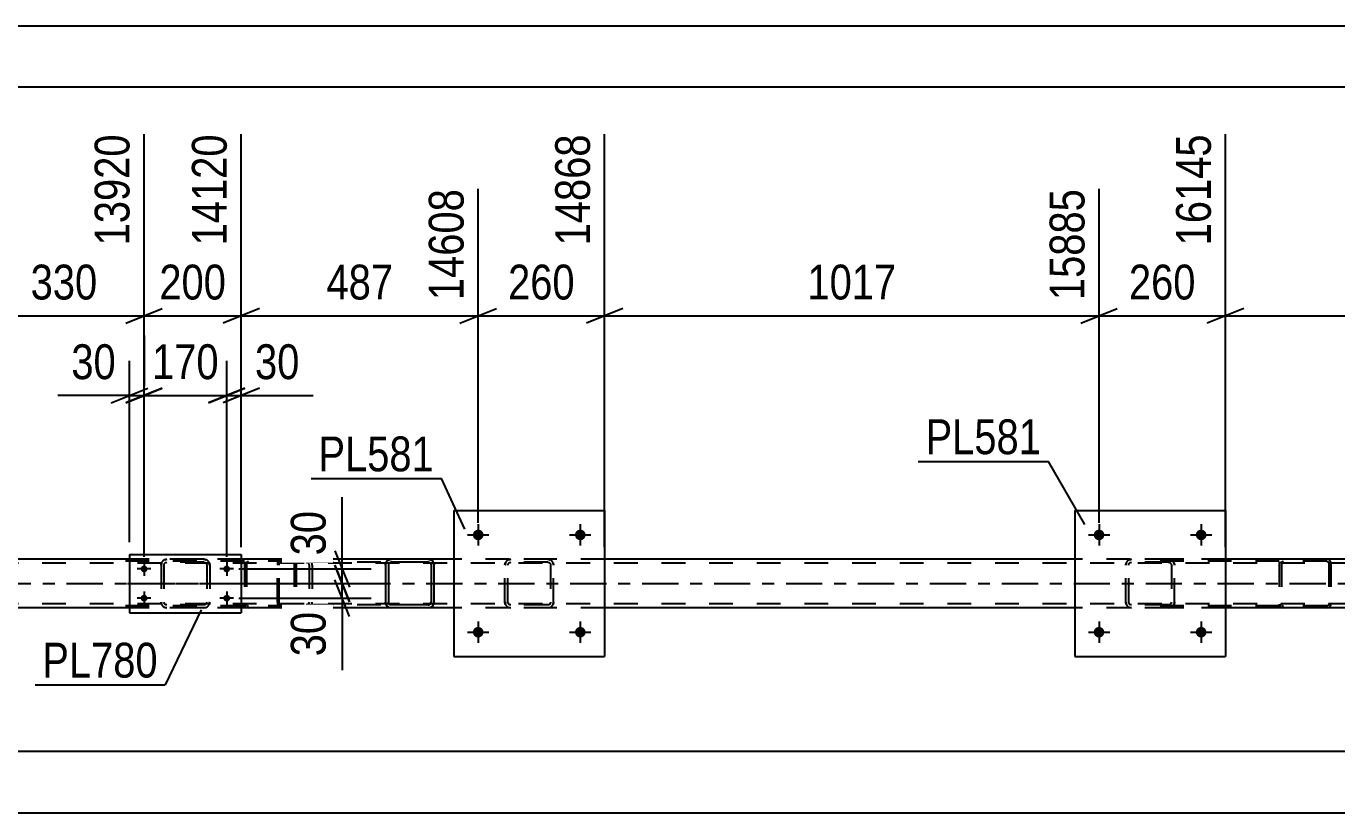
# Model space of a CAD drawing. Header units: millimetres. Extents: x 0 to 841, y 0 to 594.
# Drawn here: x 633.7 to 741.5, y 529.3 to 594 of the extents above; entities that cross this region are included whole.
import ezdxf

# ---------------------------------------------------------------- set-up
doc = ezdxf.new("R2010")
doc.units = ezdxf.units.MM
doc.linetypes.add('DXK_LINE_DOT2', pattern=[3.9198, 1.9599, -1.9599])
doc.linetypes.add('DXK_LINE_DOT3', pattern=[5.9187, 2.979, -0.9799, 0.9799, -0.9799])
doc.styles.add('Arial Narrow', font='ARIALN.TTF', dxfattribs={"height": 0.2})

# ---------------------------------------------------------------- blocks, each defined once
blk = doc.blocks.new('Unknown-814521846-1135')
at = {"color": 5, "linetype": 'Continuous'}
for p, q in [((841, 594), (0, 594)), ((836, 589), (5, 589))]:
    blk.add_line(p, q, dxfattribs=at)
blk = doc.blocks.new('Bolt-814521846-5207 - 5034')
at = {"linetype": 'Continuous'}
for points in [[(671.29, 544.17, -1), (670.41, 544.17, -1)], [(679.69, 544.17, -1), (678.81, 544.17, -1)]]:
    blk.add_hatch(color=1, dxfattribs=at).paths.add_polyline_path(points)
at = {"color": 1, "linetype": 'Continuous'}
for p, q in [((670.85, 545.05), (670.85, 543.29)), ((679.25, 545.05), (679.25, 543.29)), ((669.97, 544.17), (671.73, 544.17)), ((678.37, 544.17), (680.13, 544.17))]:
    blk.add_line(p, q, dxfattribs=at)
blk = doc.blocks.new('Part-814521846-5063 - 5034')
at = {"color": 2, "linetype": 'Continuous'}
for p, q in [((642.16, 550.17), (630.17, 550.17)), ((663.7, 550.17), (651.36, 550.17)), ((668.85, 550.17), (666.74, 550.17)), ((719.93, 550.17), (681.25, 550.17)), ((750.61, 550.17), (732.33, 550.17)), ((642.16, 546.17), (630.17, 546.17)), ((663.7, 546.17), (651.36, 546.17)), ((668.85, 546.17), (666.74, 546.17)), ((719.93, 546.17), (681.25, 546.17)), ((750.61, 546.17), (732.33, 546.17))]:
    blk.add_line(p, q, dxfattribs=at)
at = {"color": 7, "linetype": 'DXK_LINE_DOT2'}
for p, q in [((651.36, 550.17), (642.16, 550.17)), ((666.74, 550.17), (663.7, 550.17)), ((681.25, 550.17), (668.85, 550.17)), ((732.33, 550.17), (719.93, 550.17)), ((750.61, 549.85), (86.55, 549.85)), ((750.61, 546.49), (86.55, 546.49)), ((651.36, 546.17), (642.16, 546.17)), ((666.74, 546.17), (663.7, 546.17)), ((681.25, 546.17), (668.85, 546.17)), ((732.33, 546.17), (719.93, 546.17))]:
    blk.add_line(p, q, dxfattribs=at)
at = {"color": 7, "linetype": 'DXK_LINE_DOT3'}
blk.add_line((86.55, 548.17), (750.61, 548.17), dxfattribs=at)
blk = doc.blocks.new('Part-814521846-5125 - 5034')
at = {"color": 7, "linetype": 'DXK_LINE_DOT2'}
for p, q in [((740.67, 550.17), (725.34, 550.17)), ((740.67, 550.01), (725.34, 550.01)), ((736.78, 549.97), (736.76, 549.85)), ((736.94, 549.91), (736.98, 549.96)), ((737.1, 550.17), (736.97, 550.14)), ((736.98, 549.96), (737.01, 549.98)), ((737.01, 549.98), (737.03, 549.99)), ((737.03, 549.99), (737.1, 550.01)), ((740.8, 550.14), (740.67, 550.17)), ((740.67, 550.01), (740.74, 549.99)), ((740.74, 549.99), (740.79, 549.96)), ((740.79, 549.96), (740.83, 549.91)), ((741.01, 549.85), (740.99, 549.97)), ((736.76, 549.85), (736.76, 546.49)), ((736.93, 549.85), (736.94, 549.91)), ((736.93, 549.85), (736.93, 546.49)), ((740.83, 549.91), (740.84, 549.85)), ((740.84, 549.85), (740.84, 546.49)), ((741.01, 549.85), (741.01, 546.49)), ((740.67, 546.33), (725.34, 546.33)), ((740.67, 546.17), (725.34, 546.17)), ((736.76, 546.49), (736.78, 546.36)), ((736.94, 546.43), (736.93, 546.49)), ((736.98, 546.37), (736.94, 546.43)), ((736.97, 546.19), (737.1, 546.17)), ((736.98, 546.37), (737.01, 546.35)), ((737.01, 546.35), (737.03, 546.34)), ((737.03, 546.34), (737.1, 546.33)), ((740.74, 546.34), (740.67, 546.33)), ((740.67, 546.17), (740.8, 546.19)), ((740.79, 546.37), (740.74, 546.34)), ((740.83, 546.43), (740.79, 546.37)), ((740.84, 546.49), (740.83, 546.43)), ((740.99, 546.36), (741.01, 546.49))]:
    blk.add_line(p, q, dxfattribs=at)
for centre, start, end in [((740.69, 549.83), 24.32, 69.2417), ((737.08, 546.5), 204.32, 249.2417), ((740.69, 546.5), 290.7583, 335.68)]:
    blk.add_arc(centre, 0.331, start, end, dxfattribs=at)
blk = doc.blocks.new('Part-814521846-5132 - 5034')
at = {"color": 7, "linetype": 'DXK_LINE_DOT2'}
for p, q in [((655.54, 550.17), (640.21, 550.17)), ((655.54, 550.01), (640.21, 550.01)), ((651.65, 549.97), (651.62, 549.85)), ((651.8, 549.91), (651.84, 549.96)), ((651.96, 550.17), (651.83, 550.14)), ((651.84, 549.96), (651.87, 549.98)), ((651.87, 549.98), (651.9, 549.99)), ((651.9, 549.99), (651.96, 550.01)), ((655.67, 550.14), (655.54, 550.17)), ((655.54, 550.01), (655.6, 549.99)), ((655.6, 549.99), (655.66, 549.96)), ((655.66, 549.96), (655.7, 549.91)), ((655.88, 549.85), (655.85, 549.97)), ((651.62, 549.85), (651.62, 546.49)), ((651.79, 549.85), (651.8, 549.91)), ((651.79, 549.85), (651.79, 546.49)), ((655.7, 549.91), (655.71, 549.85)), ((655.71, 549.85), (655.71, 546.49)), ((655.88, 549.85), (655.88, 546.49)), ((655.54, 546.33), (640.21, 546.33)), ((655.54, 546.17), (640.21, 546.17)), ((651.62, 546.49), (651.65, 546.36)), ((651.8, 546.43), (651.79, 546.49)), ((651.84, 546.37), (651.8, 546.43)), ((651.83, 546.19), (651.96, 546.17)), ((651.84, 546.37), (651.87, 546.35)), ((651.87, 546.35), (651.9, 546.34)), ((651.9, 546.34), (651.96, 546.33)), ((655.6, 546.34), (655.54, 546.33)), ((655.54, 546.17), (655.67, 546.19)), ((655.66, 546.37), (655.6, 546.34)), ((655.7, 546.43), (655.66, 546.37)), ((655.71, 546.49), (655.7, 546.43)), ((655.85, 546.36), (655.88, 546.49))]:
    blk.add_line(p, q, dxfattribs=at)
at = {"color": 7, "linetype": 'DXK_LINE_DOT3'}
blk.add_line((642, 548.17), (657.17, 548.17), dxfattribs=at)
at = {"color": 7, "linetype": 'DXK_LINE_DOT2'}
for centre, start, end in [((655.55, 549.83), 24.32, 69.2417), ((651.95, 546.5), 204.32, 249.2417), ((655.55, 546.5), 290.7583, 335.68)]:
    blk.add_arc(centre, 0.331, start, end, dxfattribs=at)
blk = doc.blocks.new('Part-814521846-5136 - 5034')
at = {"color": 7, "linetype": 'DXK_LINE_DOT2'}
for p, q in [((654.41, 550.03), (654.35, 549.87)), ((654.5, 550.13), (654.41, 550.03)), ((654.6, 550.17), (654.5, 550.13)), ((654.55, 549.91), (654.6, 549.93)), ((666.76, 550.17), (654.6, 550.17)), ((666.76, 549.93), (654.6, 549.93)), ((655.88, 550.17), (655.88, 549.93)), ((656.89, 550.13), (656.69, 550.17)), ((656.69, 549.93), (656.79, 549.91)), ((654.35, 549.87), (654.33, 549.69)), ((654.33, 546.65), (654.33, 549.69)), ((654.47, 549.69), (654.48, 549.78)), ((654.47, 546.65), (654.47, 549.69)), ((654.48, 549.78), (654.51, 549.86)), ((654.51, 549.86), (654.55, 549.91)), ((656.79, 549.91), (656.87, 549.86)), ((656.87, 549.86), (656.93, 549.78)), ((656.93, 549.78), (656.94, 549.69)), ((656.94, 549.69), (656.94, 546.65)), ((657.18, 549.77), (657.16, 549.87)), ((657.2, 549.69), (657.18, 549.77)), ((657.2, 549.69), (657.2, 546.65)), ((654.33, 546.65), (654.35, 546.46)), ((654.35, 546.46), (654.41, 546.31)), ((654.41, 546.31), (654.5, 546.2)), ((654.48, 546.55), (654.47, 546.65)), ((654.51, 546.48), (654.48, 546.55)), ((654.5, 546.2), (654.6, 546.17)), ((654.55, 546.42), (654.51, 546.48)), ((654.6, 546.41), (654.55, 546.42)), ((666.76, 546.41), (654.6, 546.41)), ((666.76, 546.17), (654.6, 546.17)), ((655.88, 546.17), (655.88, 546.41)), ((656.79, 546.42), (656.69, 546.41)), ((656.69, 546.17), (656.89, 546.2)), ((656.87, 546.48), (656.79, 546.42)), ((656.93, 546.55), (656.87, 546.48)), ((656.94, 546.65), (656.93, 546.55)), ((657.16, 546.46), (657.18, 546.56)), ((657.18, 546.56), (657.2, 546.65))]:
    blk.add_line(p, q, dxfattribs=at)
for centre, start, end in [((656.71, 549.67), 23.8494, 68.8059), ((656.71, 546.66), 291.1941, 336.1506)]:
    blk.add_arc(centre, 0.492, start, end, dxfattribs=at)
blk = doc.blocks.new('Part-814521846-5156 - 5034')
at = {"color": 7, "linetype": 'DXK_LINE_DOT2'}
for p, q in [((645.06, 550.13), (645.24, 550.17)), ((645.24, 550.17), (645.06, 550.13)), ((645.15, 549.91), (645.24, 549.93)), ((648.28, 550.17), (645.24, 550.17)), ((648.28, 549.93), (645.24, 549.93)), ((648.28, 550.17), (648.47, 550.13)), ((648.47, 550.13), (648.28, 550.17)), ((648.28, 549.93), (648.38, 549.91)), ((644.76, 549.69), (644.8, 549.87)), ((644.8, 549.87), (644.76, 549.69)), ((644.76, 549.69), (644.76, 546.65)), ((645, 549.69), (645.02, 549.78)), ((645, 549.69), (645, 546.65)), ((645.02, 549.78), (645.08, 549.86)), ((645.08, 549.86), (645.15, 549.91)), ((648.38, 549.91), (648.45, 549.86)), ((648.45, 549.86), (648.51, 549.78)), ((648.51, 549.78), (648.52, 549.69)), ((648.52, 549.69), (648.52, 546.65)), ((648.73, 549.87), (648.76, 549.69)), ((648.76, 549.69), (648.73, 549.87)), ((648.76, 549.69), (648.76, 546.65)), ((644.8, 546.46), (644.76, 546.65)), ((644.76, 546.65), (644.8, 546.46)), ((645.02, 546.55), (645, 546.65)), ((645.08, 546.48), (645.02, 546.55)), ((645.24, 546.17), (645.06, 546.2)), ((645.06, 546.2), (645.24, 546.17)), ((645.15, 546.42), (645.08, 546.48)), ((645.24, 546.41), (645.15, 546.42)), ((648.28, 546.41), (645.24, 546.41)), ((648.28, 546.17), (645.24, 546.17)), ((648.38, 546.42), (648.28, 546.41)), ((648.47, 546.2), (648.28, 546.17)), ((648.28, 546.17), (648.47, 546.2)), ((648.45, 546.48), (648.38, 546.42)), ((648.51, 546.55), (648.45, 546.48)), ((648.52, 546.65), (648.51, 546.55)), ((648.76, 546.65), (648.73, 546.46)), ((648.73, 546.46), (648.76, 546.65))]:
    blk.add_line(p, q, dxfattribs=at)
at = {"color": 7, "linetype": 'DXK_LINE_DOT3'}
blk.add_line((646.76, 548.17), (646.76, 548.17), dxfattribs=at)
at = {"color": 7, "linetype": 'DXK_LINE_DOT2'}
for centre, start, end in [((645.24, 549.69), 112.5, 157.5), ((645.24, 549.69), 112.5, 157.5), ((648.28, 549.69), 22.5, 67.5), ((648.28, 549.69), 22.5, 67.5), ((645.24, 546.65), 202.5, 247.5), ((645.24, 546.65), 202.5, 247.5), ((648.28, 546.65), 292.5, 337.5), ((648.28, 546.65), 292.5, 337.5)]:
    blk.add_arc(centre, 0.48, start, end, dxfattribs=at)
blk = doc.blocks.new('Bolt-814521846-5206 - 5034')
at = {"linetype": 'Continuous'}
for points in [[(671.29, 552.17, -1), (670.41, 552.17, -1)], [(679.69, 552.17, -1), (678.81, 552.17, -1)]]:
    blk.add_hatch(color=1, dxfattribs=at).paths.add_polyline_path(points)
at = {"color": 1, "linetype": 'Continuous'}
for p, q in [((669.97, 552.17), (671.73, 552.17)), ((670.85, 553.05), (670.85, 551.29)), ((678.37, 552.17), (680.13, 552.17)), ((679.25, 553.05), (679.25, 551.29))]:
    blk.add_line(p, q, dxfattribs=at)
blk = doc.blocks.new('Part-814521846-5249 - 5034')
at = {"color": 2, "linetype": 'Continuous'}
for p, q in [((719.93, 554.17), (719.93, 542.17)), ((719.93, 554.17), (732.33, 554.17)), ((732.33, 554.17), (732.33, 542.17)), ((719.93, 542.17), (732.33, 542.17))]:
    blk.add_line(p, q, dxfattribs=at)
blk = doc.blocks.new('Part-814521846-5250 - 5034')
at = {"color": 7, "linetype": 'DXK_LINE_DOT2'}
for p, q in [((724.43, 550.13), (724.61, 550.17)), ((724.61, 550.17), (724.43, 550.13)), ((724.52, 549.91), (724.61, 549.93)), ((727.65, 550.17), (724.61, 550.17)), ((727.65, 549.93), (724.61, 549.93)), ((727.65, 550.17), (727.84, 550.13)), ((727.84, 550.13), (727.65, 550.17)), ((727.65, 549.93), (727.74, 549.91)), ((724.13, 549.69), (724.17, 549.87)), ((724.17, 549.87), (724.13, 549.69)), ((724.13, 546.65), (724.13, 549.69)), ((724.37, 549.69), (724.39, 549.78)), ((724.37, 546.65), (724.37, 549.69)), ((724.39, 549.78), (724.44, 549.86)), ((724.44, 549.86), (724.52, 549.91)), ((727.74, 549.91), (727.82, 549.86)), ((727.82, 549.86), (727.87, 549.78)), ((727.87, 549.78), (727.89, 549.69)), ((727.89, 549.69), (727.89, 546.65)), ((728.1, 549.87), (728.13, 549.69)), ((728.13, 549.69), (728.1, 549.87)), ((728.13, 546.65), (728.13, 549.69)), ((724.17, 546.46), (724.13, 546.65)), ((724.13, 546.65), (724.17, 546.46)), ((724.39, 546.55), (724.37, 546.65)), ((724.44, 546.48), (724.39, 546.55)), ((724.61, 546.17), (724.43, 546.2)), ((724.43, 546.2), (724.61, 546.17)), ((724.52, 546.42), (724.44, 546.48)), ((724.61, 546.41), (724.52, 546.42)), ((727.65, 546.41), (724.61, 546.41)), ((727.65, 546.17), (724.61, 546.17)), ((727.74, 546.42), (727.65, 546.41)), ((727.84, 546.2), (727.65, 546.17)), ((727.65, 546.17), (727.84, 546.2)), ((727.82, 546.48), (727.74, 546.42)), ((727.87, 546.55), (727.82, 546.48)), ((727.89, 546.65), (727.87, 546.55)), ((728.13, 546.65), (728.1, 546.46)), ((728.1, 546.46), (728.13, 546.65))]:
    blk.add_line(p, q, dxfattribs=at)
at = {"color": 7, "linetype": 'DXK_LINE_DOT3'}
blk.add_line((726.13, 548.17), (726.13, 548.17), dxfattribs=at)
at = {"color": 7, "linetype": 'DXK_LINE_DOT2'}
for centre, start, end in [((724.61, 549.69), 112.5, 157.5), ((724.61, 549.69), 112.5, 157.5), ((727.65, 549.69), 22.5, 67.5), ((727.65, 549.69), 22.5, 67.5), ((724.61, 546.65), 202.5, 247.5), ((724.61, 546.65), 202.5, 247.5), ((727.65, 546.65), 292.5, 337.5), ((727.65, 546.65), 292.5, 337.5)]:
    blk.add_arc(centre, 0.48, start, end, dxfattribs=at)
blk = doc.blocks.new('Part-814521846-5255 - 5034')
at = {"color": 2, "linetype": 'Continuous'}
for p, q in [((642.16, 550.57), (642.16, 545.77)), ((642.16, 550.57), (651.36, 550.57)), ((651.36, 550.57), (651.36, 545.77)), ((642.16, 545.77), (651.36, 545.77))]:
    blk.add_line(p, q, dxfattribs=at)
blk = doc.blocks.new('Bolt-814521846-5266 - 5034')
at = {"linetype": 'Continuous'}
for points in [[(722.37, 552.17, -1), (721.49, 552.17, -1)], [(730.77, 552.17, -1), (729.89, 552.17, -1)]]:
    blk.add_hatch(color=1, dxfattribs=at).paths.add_polyline_path(points)
at = {"color": 1, "linetype": 'Continuous'}
for p, q in [((721.05, 552.17), (722.81, 552.17)), ((721.93, 553.05), (721.93, 551.29)), ((729.45, 552.17), (731.21, 552.17)), ((730.33, 553.05), (730.33, 551.29))]:
    blk.add_line(p, q, dxfattribs=at)
blk = doc.blocks.new('Bolt-814521846-5267 - 5034')
at = {"linetype": 'Continuous'}
for points in [[(722.37, 544.17, -1), (721.49, 544.17, -1)], [(730.77, 544.17, -1), (729.89, 544.17, -1)]]:
    blk.add_hatch(color=1, dxfattribs=at).paths.add_polyline_path(points)
at = {"color": 1, "linetype": 'Continuous'}
for p, q in [((721.93, 545.05), (721.93, 543.29)), ((730.33, 545.05), (730.33, 543.29)), ((721.05, 544.17), (722.81, 544.17)), ((729.45, 544.17), (731.21, 544.17))]:
    blk.add_line(p, q, dxfattribs=at)
blk = doc.blocks.new('Part-814521846-5268 - 5034')
at = {"color": 7, "linetype": 'DXK_LINE_DOT2'}
for p, q in [((673.35, 550.13), (673.53, 550.17)), ((673.53, 550.17), (673.35, 550.13)), ((673.44, 549.91), (673.53, 549.93)), ((676.57, 550.17), (673.53, 550.17)), ((676.57, 549.93), (673.53, 549.93)), ((676.57, 550.17), (676.76, 550.13)), ((676.76, 550.13), (676.57, 550.17)), ((676.57, 549.93), (676.66, 549.91)), ((673.05, 549.69), (673.09, 549.87)), ((673.09, 549.87), (673.05, 549.69)), ((673.05, 546.65), (673.05, 549.69)), ((673.29, 549.69), (673.31, 549.78)), ((673.29, 546.65), (673.29, 549.69)), ((673.31, 549.78), (673.36, 549.86)), ((673.36, 549.86), (673.44, 549.91)), ((676.66, 549.91), (676.74, 549.86)), ((676.74, 549.86), (676.79, 549.78)), ((676.79, 549.78), (676.81, 549.69)), ((676.81, 549.69), (676.81, 546.65)), ((677.02, 549.87), (677.05, 549.69)), ((677.05, 549.69), (677.02, 549.87)), ((677.05, 546.65), (677.05, 549.69)), ((673.09, 546.46), (673.05, 546.65)), ((673.05, 546.65), (673.09, 546.46)), ((673.31, 546.55), (673.29, 546.65)), ((673.36, 546.48), (673.31, 546.55)), ((673.53, 546.17), (673.35, 546.2)), ((673.35, 546.2), (673.53, 546.17)), ((673.44, 546.42), (673.36, 546.48)), ((673.53, 546.41), (673.44, 546.42)), ((676.57, 546.41), (673.53, 546.41)), ((676.57, 546.17), (673.53, 546.17)), ((676.66, 546.42), (676.57, 546.41)), ((676.76, 546.2), (676.57, 546.17)), ((676.57, 546.17), (676.76, 546.2)), ((676.74, 546.48), (676.66, 546.42)), ((676.79, 546.55), (676.74, 546.48)), ((676.81, 546.65), (676.79, 546.55)), ((677.05, 546.65), (677.02, 546.46)), ((677.02, 546.46), (677.05, 546.65))]:
    blk.add_line(p, q, dxfattribs=at)
at = {"color": 7, "linetype": 'DXK_LINE_DOT3'}
blk.add_line((675.05, 548.17), (675.05, 548.17), dxfattribs=at)
at = {"color": 7, "linetype": 'DXK_LINE_DOT2'}
for centre, start, end in [((673.53, 549.69), 112.5, 157.5), ((673.53, 549.69), 112.5, 157.5), ((676.57, 549.69), 22.5, 67.5), ((676.57, 549.69), 22.5, 67.5), ((673.53, 546.65), 202.5, 247.5), ((673.53, 546.65), 202.5, 247.5), ((676.57, 546.65), 292.5, 337.5), ((676.57, 546.65), 292.5, 337.5)]:
    blk.add_arc(centre, 0.48, start, end, dxfattribs=at)
blk = doc.blocks.new('Part-814521846-5273 - 5034')
at = {"color": 2, "linetype": 'Continuous'}
for p, q in [((668.85, 554.17), (668.85, 542.17)), ((668.85, 554.17), (681.25, 554.17)), ((681.25, 554.17), (681.25, 542.17)), ((668.85, 542.17), (681.25, 542.17))]:
    blk.add_line(p, q, dxfattribs=at)
blk = doc.blocks.new('Bolt-814521846-5281 - 5034')
at = {"linetype": 'Continuous'}
for points in [[(643.36, 549.09, -1), (643.36, 549.65, -1)], [(650.16, 549.09, -1), (650.16, 549.65, -1)], [(643.36, 546.69, -1), (643.36, 547.25, -1)], [(650.16, 546.69, -1), (650.16, 547.25, -1)]]:
    blk.add_hatch(color=1, dxfattribs=at).paths.add_polyline_path(points)
at = {"color": 1, "linetype": 'Continuous'}
for p, q in [((643.36, 549.93), (643.36, 548.81)), ((650.16, 549.93), (650.16, 548.81)), ((643.92, 549.37), (642.8, 549.37)), ((650.72, 549.37), (649.6, 549.37)), ((643.92, 546.97), (642.8, 546.97)), ((643.36, 547.53), (643.36, 546.41)), ((650.72, 546.97), (649.6, 546.97)), ((650.16, 547.53), (650.16, 546.41))]:
    blk.add_line(p, q, dxfattribs=at)
blk = doc.blocks.new('Part-814521846-5282 - 5034')
at = {"color": 2, "linetype": 'Continuous'}
for p, q in [((663.7, 550.17), (663.51, 550.13)), ((663.7, 549.93), (663.61, 549.91)), ((666.74, 550.17), (663.7, 550.17)), ((666.74, 549.93), (663.7, 549.93)), ((666.92, 550.13), (666.74, 550.17)), ((666.83, 549.91), (666.74, 549.93)), ((663.25, 549.87), (663.22, 549.69)), ((663.22, 549.69), (663.22, 546.65)), ((663.48, 549.78), (663.46, 549.69)), ((663.46, 549.69), (663.46, 546.65)), ((663.53, 549.86), (663.48, 549.78)), ((663.61, 549.91), (663.53, 549.86)), ((666.83, 549.91), (666.91, 549.86)), ((666.91, 549.86), (666.96, 549.78)), ((666.96, 549.78), (666.98, 549.69)), ((666.98, 549.69), (666.98, 546.65)), ((667.22, 549.69), (667.18, 549.87)), ((667.22, 546.65), (667.22, 549.69)), ((663.22, 546.65), (663.25, 546.46)), ((663.48, 546.55), (663.46, 546.65)), ((663.53, 546.48), (663.48, 546.55)), ((663.51, 546.2), (663.7, 546.17)), ((663.61, 546.42), (663.53, 546.48)), ((663.7, 546.41), (663.61, 546.42)), ((666.74, 546.41), (663.7, 546.41)), ((666.74, 546.17), (663.7, 546.17)), ((666.74, 546.41), (666.83, 546.42)), ((666.74, 546.17), (666.92, 546.2)), ((666.83, 546.42), (666.91, 546.48)), ((666.91, 546.48), (666.96, 546.55)), ((666.96, 546.55), (666.98, 546.65)), ((667.18, 546.46), (667.22, 546.65))]:
    blk.add_line(p, q, dxfattribs=at)
at = {"color": 7, "linetype": 'DXK_LINE_DOT2'}
for p, q in [((663.51, 550.13), (663.7, 550.17)), ((666.74, 550.17), (666.92, 550.13)), ((663.22, 549.69), (663.25, 549.87)), ((667.18, 549.87), (667.22, 549.69)), ((663.25, 546.46), (663.22, 546.65)), ((663.7, 546.17), (663.51, 546.2)), ((666.92, 546.2), (666.74, 546.17)), ((667.22, 546.65), (667.18, 546.46))]:
    blk.add_line(p, q, dxfattribs=at)
at = {"color": 7, "linetype": 'DXK_LINE_DOT3'}
blk.add_line((665.22, 548.17), (665.22, 548.17), dxfattribs=at)
at = {"color": 2, "linetype": 'Continuous'}
for centre, start, end in [((663.7, 549.69), 112.5, 157.5), ((666.74, 549.69), 22.5, 67.5), ((663.7, 546.65), 202.5, 247.5), ((666.74, 546.65), 292.5, 337.5)]:
    blk.add_arc(centre, 0.48, start, end, dxfattribs=at)
at = {"color": 7, "linetype": 'DXK_LINE_DOT2'}
for centre, start, end in [((663.7, 549.69), 112.5, 157.5), ((666.74, 549.69), 22.5, 67.5), ((663.7, 546.65), 202.5, 247.5), ((666.74, 546.65), 292.5, 337.5)]:
    blk.add_arc(centre, 0.48, start, end, dxfattribs=at)
blk = doc.blocks.new('StraightDimension-814521846-15700 - 5034')
at = {"color": 7, "linetype": 'Continuous'}
for p, q in [((681.25, 551.17), (681.25, 585.12)), ((721.93, 553.17), (721.93, 580.62)), ((682.75, 570.78), (679.75, 569.58)), ((720.43, 569.58), (723.43, 570.78)), ((681.25, 570.18), (721.93, 570.18))]:
    blk.add_line(p, q, dxfattribs=at)
at = {"color": 0}
blk.add_wipeout([(705.85, 570.93), (705.85, 575.13), (697.34, 575.13), (697.34, 570.93)], dxfattribs=at)
at = {"color": 3, "style": 'Arial Narrow'}
blk.add_text('1017', height=2.863, dxfattribs=at).set_placement((697.94, 571.53))
at = {"color": 0, "linetype": 'Continuous'}
blk.add_wipeout([(721.33, 581.22), (717.13, 581.22), (717.13, 570.88), (721.33, 570.88)], dxfattribs=at)
at = {"color": 3, "linetype": 'Continuous', "style": 'Arial Narrow'}
blk.add_text('15885', height=2.863, rotation=90.0002, dxfattribs=at).set_placement((720.73, 571.48))
blk = doc.blocks.new('StraightDimension-814521846-16675 - 5034')
at = {"color": 7, "linetype": 'Continuous'}
for p, q in [((643.36, 550.37), (643.36, 566.48)), ((650.16, 550.37), (650.16, 566.48)), ((641.86, 563.03), (644.86, 564.23)), ((651.66, 564.23), (648.66, 563.03)), ((643.36, 563.63), (650.16, 563.63))]:
    blk.add_line(p, q, dxfattribs=at)
at = {"color": 0}
blk.add_wipeout([(650.11, 564.38), (650.11, 568.58), (643.42, 568.58), (643.42, 564.38)], dxfattribs=at)
at = {"color": 3, "style": 'Arial Narrow'}
blk.add_text('170', height=2.863, dxfattribs=at).set_placement((644.02, 564.98))
blk = doc.blocks.new('StraightDimension-814521846-5918 - 5034')
at = {"color": 7, "linetype": 'Continuous'}
blk.add_line((85.91, 529.32), (793.17, 529.32), dxfattribs=at)
blk = doc.blocks.new('StraightDimension-814521846-8733 - 5034')
at = {"color": 7, "linetype": 'Continuous'}
blk.add_line((86.55, 534.39), (792.53, 534.39), dxfattribs=at)
blk = doc.blocks.new('StraightDimension-814521846-15698 - 5034')
at = {"color": 7, "linetype": 'Continuous'}
for p, q in [((732.33, 551.17), (732.33, 585.12)), ((762.31, 553.17), (762.31, 580.62)), ((733.83, 570.78), (730.83, 569.58)), ((760.81, 569.58), (763.81, 570.78)), ((732.33, 570.18), (762.31, 570.18))]:
    blk.add_line(p, q, dxfattribs=at)
at = {"color": 0}
blk.add_wipeout([(751.58, 570.93), (751.58, 575.13), (743.07, 575.13), (743.07, 570.93)], dxfattribs=at)
at = {"color": 3, "style": 'Arial Narrow'}
blk.add_text('1017', height=2.863, dxfattribs=at).set_placement((743.67, 571.53))
at = {"color": 0, "linetype": 'Continuous'}
blk.add_wipeout([(761.71, 581.22), (757.51, 581.22), (757.51, 570.88), (761.71, 570.88)], dxfattribs=at)
at = {"color": 3, "linetype": 'Continuous', "style": 'Arial Narrow'}
blk.add_text('17162', height=2.863, rotation=90.0002, dxfattribs=at).set_placement((761.11, 571.48))
blk = doc.blocks.new('StraightDimension-814521846-15699 - 5034')
at = {"color": 7, "linetype": 'Continuous'}
for p, q in [((732.33, 551.17), (732.33, 585.12)), ((721.93, 553.17), (721.93, 580.62)), ((720.43, 569.58), (723.43, 570.78)), ((733.83, 570.78), (730.83, 569.58)), ((721.93, 570.18), (732.33, 570.18))]:
    blk.add_line(p, q, dxfattribs=at)
at = {"color": 0}
blk.add_wipeout([(730.47, 570.93), (730.47, 575.13), (723.79, 575.13), (723.79, 570.93)], dxfattribs=at)
at = {"color": 3, "style": 'Arial Narrow'}
blk.add_text('260', height=2.863, dxfattribs=at).set_placement((724.39, 571.53))
at = {"color": 0, "linetype": 'Continuous'}
blk.add_wipeout([(731.73, 585.72), (727.53, 585.72), (727.53, 575.38), (731.73, 575.38)], dxfattribs=at)
at = {"color": 3, "linetype": 'Continuous', "style": 'Arial Narrow'}
blk.add_text('16145', height=2.863, rotation=90.0002, dxfattribs=at).set_placement((731.13, 575.98))
blk = doc.blocks.new('StraightDimension-814521846-15701 - 5034')
at = {"color": 7, "linetype": 'Continuous'}
for p, q in [((681.25, 551.17), (681.25, 585.12)), ((670.85, 553.17), (670.85, 580.62)), ((669.35, 569.58), (672.35, 570.78)), ((682.75, 570.78), (679.75, 569.58)), ((670.85, 570.18), (681.25, 570.18))]:
    blk.add_line(p, q, dxfattribs=at)
at = {"color": 0}
blk.add_wipeout([(679.39, 570.93), (679.39, 575.13), (672.71, 575.13), (672.71, 570.93)], dxfattribs=at)
at = {"color": 3, "style": 'Arial Narrow'}
blk.add_text('260', height=2.863, dxfattribs=at).set_placement((673.31, 571.53))
at = {"color": 0, "linetype": 'Continuous'}
blk.add_wipeout([(680.65, 585.72), (676.45, 585.72), (676.45, 575.38), (680.65, 575.38)], dxfattribs=at)
at = {"color": 3, "linetype": 'Continuous', "style": 'Arial Narrow'}
blk.add_text('14868', height=2.863, rotation=90.0002, dxfattribs=at).set_placement((680.05, 575.98))
blk = doc.blocks.new('StraightDimension-814521846-15702 - 5034')
at = {"color": 7, "linetype": 'Continuous'}
for p, q in [((651.36, 551.17), (651.36, 585.12)), ((670.85, 553.17), (670.85, 580.62)), ((652.86, 570.78), (649.86, 569.58)), ((669.35, 569.58), (672.35, 570.78)), ((651.36, 570.18), (670.85, 570.18))]:
    blk.add_line(p, q, dxfattribs=at)
at = {"color": 0}
blk.add_wipeout([(664.45, 570.93), (664.45, 575.13), (657.77, 575.13), (657.77, 570.93)], dxfattribs=at)
at = {"color": 3, "style": 'Arial Narrow'}
blk.add_text('487', height=2.863, dxfattribs=at).set_placement((658.37, 571.53))
at = {"color": 0, "linetype": 'Continuous'}
blk.add_wipeout([(670.25, 581.22), (666.05, 581.22), (666.05, 570.88), (670.25, 570.88)], dxfattribs=at)
at = {"color": 3, "linetype": 'Continuous', "style": 'Arial Narrow'}
blk.add_text('14608', height=2.863, rotation=90.0002, dxfattribs=at).set_placement((669.65, 571.48))
blk = doc.blocks.new('StraightDimension-814521846-15703 - 5034')
at = {"color": 7, "linetype": 'Continuous'}
for p, q in [((643.36, 550.37), (643.36, 585.12)), ((651.36, 551.17), (651.36, 585.12)), ((641.86, 569.58), (644.86, 570.78)), ((652.86, 570.78), (649.86, 569.58)), ((643.36, 570.18), (651.36, 570.18))]:
    blk.add_line(p, q, dxfattribs=at)
at = {"color": 0}
blk.add_wipeout([(650.71, 570.93), (650.71, 575.13), (644.02, 575.13), (644.02, 570.93)], dxfattribs=at)
at = {"color": 3, "style": 'Arial Narrow'}
blk.add_text('200', height=2.863, dxfattribs=at).set_placement((644.62, 571.53))
at = {"color": 0, "linetype": 'Continuous'}
blk.add_wipeout([(650.76, 585.72), (646.56, 585.72), (646.56, 575.38), (650.76, 575.38)], dxfattribs=at)
at = {"color": 3, "linetype": 'Continuous', "style": 'Arial Narrow'}
blk.add_text('14120', height=2.863, rotation=90.0002, dxfattribs=at).set_placement((650.16, 575.98))
blk = doc.blocks.new('StraightDimension-814521846-15704 - 5034')
at = {"color": 7, "linetype": 'Continuous'}
for p, q in [((630.17, 551.17), (630.17, 585.12)), ((643.36, 550.37), (643.36, 585.12)), ((631.67, 570.78), (628.67, 569.58)), ((641.86, 569.58), (644.86, 570.78)), ((630.17, 570.18), (643.36, 570.18))]:
    blk.add_line(p, q, dxfattribs=at)
at = {"color": 0}
blk.add_wipeout([(640.11, 570.93), (640.11, 575.13), (633.43, 575.13), (633.43, 570.93)], dxfattribs=at)
at = {"color": 3, "style": 'Arial Narrow'}
blk.add_text('330', height=2.863, dxfattribs=at).set_placement((634.03, 571.53))
at = {"color": 0, "linetype": 'Continuous'}
blk.add_wipeout([(642.76, 585.72), (638.56, 585.72), (638.56, 575.38), (642.76, 575.38)], dxfattribs=at)
at = {"color": 3, "linetype": 'Continuous', "style": 'Arial Narrow'}
blk.add_text('13920', height=2.863, rotation=90.0002, dxfattribs=at).set_placement((642.16, 575.98))
blk = doc.blocks.new('StraightDimension-814521846-16674 - 5034')
at = {"color": 7, "linetype": 'Continuous'}
for p, q in [((650.16, 550.37), (650.16, 566.48)), ((651.36, 551.57), (651.36, 566.48)), ((648.66, 563.03), (651.66, 564.23)), ((652.86, 564.23), (649.86, 563.03)), ((650.16, 563.63), (651.36, 563.63)), ((651.36, 563.63), (657.27, 563.63)), ((651.36, 563.63), (657.27, 563.63))]:
    blk.add_line(p, q, dxfattribs=at)
at = {"color": 0}
blk.add_wipeout([(656.75, 564.38), (656.75, 568.58), (651.89, 568.58), (651.89, 564.38)], dxfattribs=at)
at = {"color": 3, "style": 'Arial Narrow'}
blk.add_text('30', height=2.863, dxfattribs=at).set_placement((652.49, 564.98))
blk = doc.blocks.new('StraightDimension-814521846-16676 - 5034')
at = {"color": 7, "linetype": 'Continuous'}
for p, q in [((642.16, 551.57), (642.16, 566.48)), ((643.36, 550.37), (643.36, 566.48)), ((640.66, 563.03), (643.66, 564.23)), ((644.86, 564.23), (641.86, 563.03)), ((642.16, 563.63), (636.26, 563.63)), ((642.16, 563.63), (636.26, 563.63)), ((642.16, 563.63), (643.36, 563.63))]:
    blk.add_line(p, q, dxfattribs=at)
at = {"color": 0}
blk.add_wipeout([(641.64, 564.38), (641.64, 568.58), (636.78, 568.58), (636.78, 564.38)], dxfattribs=at)
at = {"color": 3, "style": 'Arial Narrow'}
blk.add_text('30', height=2.863, dxfattribs=at).set_placement((637.38, 564.98))
blk = doc.blocks.new('StraightDimension-814521846-16706 - 5034')
at = {"color": 7, "linetype": 'Continuous'}
for p, q in [((659.65, 549.37), (659.65, 555.27)), ((659.65, 549.37), (659.65, 555.27)), ((659.05, 550.87), (660.25, 547.87)), ((651.16, 549.37), (662.05, 549.37)), ((660.25, 546.67), (659.05, 549.67)), ((659.65, 548.17), (659.65, 549.37)), ((651.16, 548.17), (662.05, 548.17))]:
    blk.add_line(p, q, dxfattribs=at)
at = {"color": 0}
blk.add_wipeout([(658.9, 554.75), (654.7, 554.75), (654.7, 549.89), (658.9, 549.89)], dxfattribs=at)
at = {"color": 3, "style": 'Arial Narrow'}
blk.add_text('30', height=2.863, rotation=90.0002, dxfattribs=at).set_placement((658.3, 550.49))
blk = doc.blocks.new('StraightDimension-814521846-16707 - 5034')
at = {"color": 7, "linetype": 'Continuous'}
for p, q in [((659.05, 549.67), (660.25, 546.67)), ((651.16, 548.17), (662.05, 548.17)), ((660.25, 545.47), (659.05, 548.47)), ((659.65, 546.97), (659.65, 548.17)), ((651.16, 546.97), (662.05, 546.97)), ((659.65, 546.97), (659.65, 541.06)), ((659.65, 546.97), (659.65, 541.06))]:
    blk.add_line(p, q, dxfattribs=at)
at = {"color": 0}
blk.add_wipeout([(658.9, 546.44), (654.7, 546.44), (654.7, 541.59), (658.9, 541.59)], dxfattribs=at)
at = {"color": 3, "style": 'Arial Narrow'}
blk.add_text('30', height=2.863, rotation=90.0002, dxfattribs=at).set_placement((658.3, 542.19))
blk = doc.blocks.new('Mark-814521846-5245 - 5034')
at = {"color": 30, "linetype": 'Continuous'}
for p in [(707.06, 558.21), (720.76, 553.02)]:
    blk.add_line(p, (717.76, 558.21), dxfattribs=at)
at = {"color": 0}
blk.add_wipeout([(717.16, 558.81), (717.16, 561.81), (707.66, 561.81), (707.66, 558.81)], dxfattribs=at)
blk.add_wipeout([(717.16, 558.81), (717.16, 561.81), (707.66, 561.81), (707.66, 558.81)], dxfattribs=at)
at = {"color": 3, "style": 'Arial Narrow'}
blk.add_text('PL581', height=2.863, dxfattribs=at).set_placement((707.66, 558.81))
blk = doc.blocks.new('Mark-814521846-5251 - 5034')
at = {"color": 30, "linetype": 'Continuous'}
for p in [(648.06, 546), (634.39, 539.84)]:
    blk.add_line(p, (645.09, 539.84), dxfattribs=at)
at = {"color": 0}
blk.add_wipeout([(644.49, 540.44), (644.49, 543.44), (634.99, 543.44), (634.99, 540.44)], dxfattribs=at)
blk.add_wipeout([(644.49, 540.44), (644.49, 543.44), (634.99, 543.44), (634.99, 540.44)], dxfattribs=at)
at = {"color": 3, "style": 'Arial Narrow'}
blk.add_text('PL780', height=2.863, dxfattribs=at).set_placement((634.99, 540.44))
blk = doc.blocks.new('Mark-814521846-5269 - 5034')
at = {"color": 30, "linetype": 'Continuous'}
for p in [(657.11, 556.8), (669.74, 552.65)]:
    blk.add_line(p, (667.82, 556.8), dxfattribs=at)
at = {"color": 0}
blk.add_wipeout([(667.22, 557.4), (667.22, 560.4), (657.71, 560.4), (657.71, 557.4)], dxfattribs=at)
blk.add_wipeout([(667.22, 557.4), (667.22, 560.4), (657.71, 560.4), (657.71, 557.4)], dxfattribs=at)
at = {"color": 3, "style": 'Arial Narrow'}
blk.add_text('PL581', height=2.863, dxfattribs=at).set_placement((657.71, 557.4))

msp = doc.modelspace()

# ---------------------------------------------------------------- block references
for name in ['Unknown-814521846-1135', 'Part-814521846-5273 - 5034', 'Part-814521846-5249 - 5034', 'Bolt-814521846-5206 - 5034', 'Bolt-814521846-5266 - 5034', 'Part-814521846-5063 - 5034', 'Part-814521846-5132 - 5034', 'Part-814521846-5255 - 5034', 'Bolt-814521846-5281 - 5034', 'Part-814521846-5156 - 5034', 'Part-814521846-5136 - 5034', 'Part-814521846-5282 - 5034', 'Part-814521846-5268 - 5034', 'Part-814521846-5250 - 5034', 'Part-814521846-5125 - 5034', 'Bolt-814521846-5207 - 5034', 'Bolt-814521846-5267 - 5034']:
    msp.add_blockref(name, (0, 0))

# ---------------------------------------------------------------- next in the draw order: block references
for name in ['StraightDimension-814521846-15700 - 5034', 'StraightDimension-814521846-15698 - 5034', 'StraightDimension-814521846-16675 - 5034', 'StraightDimension-814521846-5918 - 5034']:
    msp.add_blockref(name, (0, 0))

# ---------------------------------------------------------------- next in the draw order: block references
for name in ['StraightDimension-814521846-15701 - 5034', 'StraightDimension-814521846-15699 - 5034', 'StraightDimension-814521846-8733 - 5034']:
    msp.add_blockref(name, (0, 0))

# ---------------------------------------------------------------- next in the draw order: block references
for name in ['StraightDimension-814521846-15702 - 5034', 'Mark-814521846-5245 - 5034', 'Mark-814521846-5251 - 5034']:
    msp.add_blockref(name, (0, 0))

# ---------------------------------------------------------------- next in the draw order: block references
msp.add_blockref('StraightDimension-814521846-15703 - 5034', (0, 0))

# ---------------------------------------------------------------- next in the draw order: block references
for name in ['StraightDimension-814521846-15704 - 5034', 'StraightDimension-814521846-16674 - 5034']:
    msp.add_blockref(name, (0, 0))

# ---------------------------------------------------------------- next in the draw order: block references
for name in ['StraightDimension-814521846-16676 - 5034', 'StraightDimension-814521846-16706 - 5034']:
    msp.add_blockref(name, (0, 0))

# ---------------------------------------------------------------- next in the draw order: block references
for name in ['Mark-814521846-5269 - 5034', 'StraightDimension-814521846-16707 - 5034']:
    msp.add_blockref(name, (0, 0))

doc.saveas('drawing.dxf')
